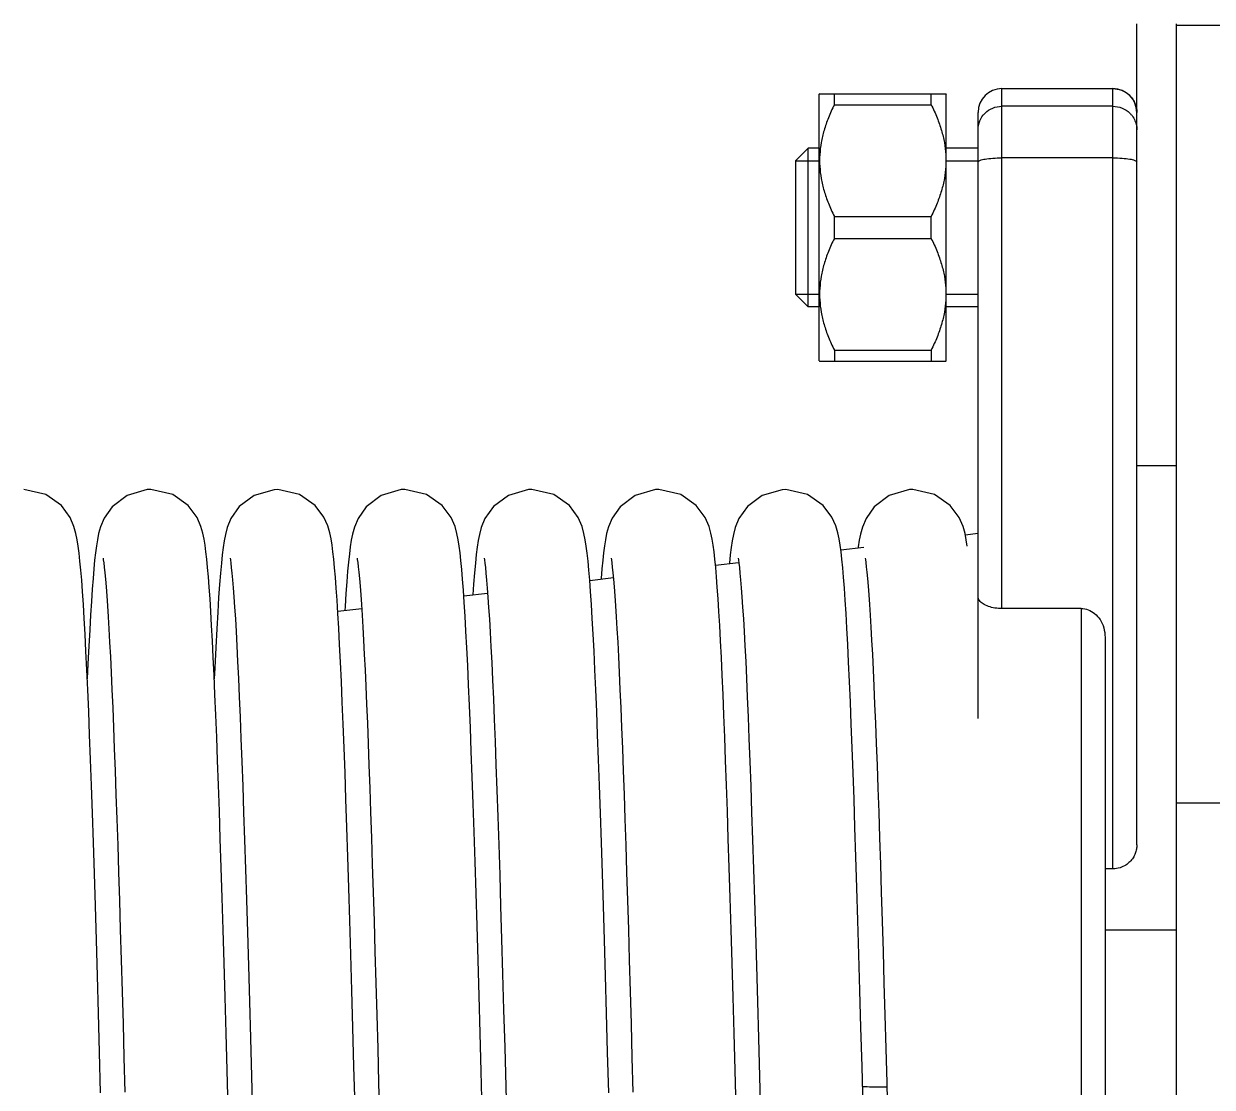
# Model space of a CAD drawing. Header units: millimetres. Extents: x 21899 to 38731, y -5425 to 3612.
# Drawn here: x 25060 to 25134.9, y 3197.6 to 3264.6 of the extents above; entities that cross this region are included whole.
import ezdxf

# ---------------------------------------------------------------- set-up
doc = ezdxf.new("R2010")
doc.units = ezdxf.units.MM

msp = doc.modelspace()

# ---------------------------------------------------------------- linework, layer by layer
at = {"color": 7, "linetype": 'Continuous'}
for p, q in [((25130.10988160016, 3212.866578492758), (25130.10988160016, 3264.585361659556)), ((25132.60988160016, 3114.000011230855), (25132.60988160016, 3264.585361659556)), ((25132.60988160016, 3264.500011230855), (25175.60988160016, 3264.500011230855)), ((25110.10988160016, 3260.15821430806), (25110.14234683425, 3260.19067954216)), ((25110.10988160016, 3243.35831273246), (25110.10988160016, 3260.158115883656)), ((25110.13110945336, 3260.179445334456), (25118.08865374696, 3260.179445334456)), ((25111.05988160016, 3259.487213825258), (25111.05988160016, 3260.179445334456)), ((25117.15988160016, 3259.487213825258), (25117.15988160016, 3260.179445334456)), ((25118.07741636605, 3260.19067954216), (25118.10988160016, 3260.15821430806)), ((25118.10988160016, 3243.35831273246), (25118.10988160016, 3260.158115883656)), ((25121.60988160016, 3260.500011230855), (25128.60988160016, 3260.500011230855)), ((25121.60988160016, 3260.499861160955), (25128.60988160016, 3260.499861160955)), ((25111.05988160016, 3259.487213825258), (25117.15988160016, 3259.487213825258)), ((25120.10988160016, 3220.829834865755), (25120.10988160016, 3259.000008472958)), ((25109.40988160016, 3256.758214308058), (25108.60988160016, 3255.958214308055)), ((25110.10988160016, 3256.758214308058), (25109.40988160016, 3256.758214308058)), ((25109.40988160016, 3246.758214308058), (25109.40988160016, 3256.758214308058)), ((25120.10988160016, 3256.758214308058), (25118.10988160016, 3256.758214308058)), ((25108.60988160016, 3255.958214308055), (25108.60988160016, 3247.558214308057)), ((25111.05988160016, 3252.450445817158), (25117.15988160016, 3252.450445817158)), ((25111.05988160016, 3251.065982798857), (25111.05988160016, 3252.450445817158)), ((25117.15988160016, 3251.065982798857), (25117.15988160016, 3252.450445817158)), ((25111.05988160016, 3251.065982798857), (25117.15988160016, 3251.065982798857)), ((25109.40988160016, 3246.758214308058), (25108.60988160016, 3247.558214308057)), ((25110.10988160016, 3246.758214308058), (25109.40988160016, 3246.758214308058)), ((25120.10988160016, 3246.758214308058), (25118.10988160016, 3246.758214308058)), ((25111.05988160016, 3244.029214790757), (25117.15988160016, 3244.029214790757)), ((25111.05988160016, 3244.029214790757), (25111.05988160016, 3243.336983281657)), ((25117.15988160016, 3244.029214790757), (25117.15988160016, 3243.336983281657)), ((25110.10988160016, 3243.358214308057), (25110.14234683425, 3243.325749073956)), ((25110.13110945336, 3243.336983281657), (25118.08865374696, 3243.336983281657)), ((25118.07741636605, 3243.325749073956), (25118.10988160016, 3243.358214308057)), ((25130.10988160016, 3236.758214308058), (25132.60988160016, 3236.758214308058)), ((25119.30529462846, 3232.401890868459), (25120.10988160016, 3232.500011230855)), ((25111.46479744816, 3231.445732675758), (25112.91121413576, 3231.62212495476)), ((25119.43252895625, 3231.691052101858), (25119.36950041236, 3232.086589845458)), ((25103.57031146876, 3230.482990483157), (25105.02884977795, 3230.660861008655)), ((25080.34890243346, 3229.444973564459), (25080.29502458796, 3228.704147565757)), ((25095.65343810126, 3229.517518121258), (25097.14597560395, 3229.699534889856)), ((25079.74113016996, 3228.285626158657), (25079.68890922176, 3229.045676955458)), ((25087.72288549936, 3228.550377560059), (25089.22148141706, 3228.73313315976)), ((25088.33731579116, 3229.292476462357), (25088.28966182595, 3228.619496624258)), ((25079.78506890166, 3227.582351145757), (25081.28866590776, 3227.765716634258)), ((25126.60988160016, 3227.753962001058), (25121.60988160016, 3227.753962001058)), ((25128.10988160016, 3225.954142746257), (25128.10988160016, 3135.062839861559)), ((25136.60988160016, 3215.500011230855), (25132.60988160016, 3215.500011230855)), ((25128.60988160016, 3211.363762012559), (25128.10988160016, 3211.363762012559)), ((25132.60988160016, 3207.500011230855), (25128.10988160016, 3207.500011230855))]:
    msp.add_line(p, q, dxfattribs=at)
at = {"color": 9, "linetype": 'Continuous'}
for p, q in [((25121.60988160016, 3227.753962001058), (25121.60988160016, 3260.500011230855)), ((25128.60988160016, 3211.363762012559), (25128.60988160016, 3260.500011230855)), ((25128.60988160016, 3259.391698413456), (25121.60988160016, 3259.391698413456)), ((25128.60988160016, 3256.136554281955), (25121.60988160016, 3256.136554281955)), ((25126.60988160016, 3227.753962001058), (25126.60988160016, 3133.339468665959))]:
    msp.add_line(p, q, dxfattribs=at)
at = {"color": 2, "linetype": 'Continuous'}
for p, q in [((25108.60988160016, 3255.958214308055), (25110.10988160016, 3255.958214308055)), ((25118.10988160016, 3255.958214308055), (25120.10988160016, 3255.958214308055)), ((25108.60988160016, 3247.558214308057), (25110.10988160016, 3247.558214308057)), ((25118.10988160016, 3247.558214308057), (25120.10988160016, 3247.558214308057))]:
    msp.add_line(p, q, dxfattribs=at)
at = {"color": 7, "linetype": 'Continuous'}
for points in [[(25063.65180460026, 3229.539628395058), (25063.59881255246, 3230.178674138755), (25063.54549926956, 3230.743393870158), (25063.49109131426, 3231.240684530858), (25063.43398043176, 3231.680899069455), (25063.37045231266, 3232.081237629456), (25063.29063537456, 3232.474039982357), (25063.16643565155, 3232.917974886856), (25062.92571624226, 3233.483014666257), (25062.37105475405, 3234.234529745157), (25061.38890927026, 3234.929743291257), (25060.00402930655, 3235.250011230259)], [(25068.00402574996, 3235.250011230757), (25067.78514956396, 3235.241981524458), (25066.50695080666, 3234.874134303558), (25065.56840935716, 3234.162968682558), (25065.05895799276, 3233.438418365855), (25064.83617794966, 3232.90158401386), (25064.71738858896, 3232.473946399659), (25064.63843678566, 3232.085980158859), (25064.57635553906, 3231.696896273657), (25064.52077254646, 3231.272666285658), (25064.46798095706, 3230.796609557558), (25064.41630260736, 3230.258042264857), (25064.36491088985, 3229.649517641457), (25064.31337694036, 3228.965565660255)], [(25071.68560013115, 3229.091285862858), (25071.63530942606, 3229.746910297756), (25071.58478557046, 3230.334810160257), (25071.53352625486, 3230.859583447058), (25071.48088090056, 3231.325374437758), (25071.42531906666, 3231.740755754257), (25071.36322412106, 3232.121436568857), (25071.28542283206, 3232.496197881057), (25071.16547326196, 3232.920855611155), (25070.92300488336, 3233.488082850257), (25070.36590204766, 3234.239737997257), (25069.38440250455, 3234.931873074856), (25068.00402938186, 3235.250011230259)], [(25076.00402477116, 3235.250011230855), (25075.78240549736, 3235.24177974536), (25074.52141048876, 3234.881585828458), (25073.58006352026, 3234.175432064359), (25073.05034672076, 3233.421560950759), (25072.81986645756, 3232.850981371259), (25072.70469765706, 3232.418384564658), (25072.62736083346, 3232.022562998758), (25072.56358692436, 3231.606122961457), (25072.50508945576, 3231.138891599359), (25072.44857348756, 3230.602895514356), (25072.39233524396, 3229.983360409657), (25072.33557427326, 3229.269232328756)], [(25079.68890922176, 3229.045676955458), (25079.63708029836, 3229.725019870559), (25079.58536951826, 3230.32841832866), (25079.53331772645, 3230.861572920156), (25079.48004723286, 3231.332171573456), (25079.42373394305, 3231.751521707858), (25079.36002519596, 3232.138905248059), (25079.27728289006, 3232.530061768957), (25079.15063883996, 3232.964407525458), (25078.90858817346, 3233.514677702256), (25078.35111171466, 3234.254562530958), (25077.37004118266, 3234.938607177857), (25076.00402952506, 3235.250011230157)], [(25084.00402554996, 3235.250011230757), (25083.78435461176, 3235.241923325259), (25082.51018660046, 3234.875809229656), (25081.57094214726, 3234.165688240559), (25081.05632489605, 3233.433288829558), (25080.82976943876, 3232.881955744258), (25080.71081960436, 3232.445477391557), (25080.63256091166, 3232.052643003757), (25080.56898649425, 3231.644981379257), (25080.51138809506, 3231.193384191858), (25080.45642276906, 3230.682471699256), (25080.40254744836, 3230.102342076556), (25080.34890243346, 3229.444973564459)], [(25087.64718004496, 3229.598505424357), (25087.59513090236, 3230.220180330958), (25087.54265471396, 3230.771348022758), (25087.48899898295, 3231.258257228859), (25087.43252895625, 3231.691052101858), (25087.36950041236, 3232.086589845458), (25087.29037859976, 3232.475140330556), (25087.16589522456, 3232.919593398656), (25086.91856864365, 3233.496329413159), (25086.35126119276, 3234.254413628056), (25085.36870747036, 3234.939228503157), (25084.00402971916, 3235.250011230157)], [(25092.00402383956, 3235.250011230855), (25091.78604527625, 3235.242046850355), (25090.52729430606, 3234.884593550658), (25089.58593924826, 3234.181667548255), (25089.05388724276, 3233.428520471556), (25088.82187031746, 3232.857313527456), (25088.70612529656, 3232.424751907958), (25088.62863903506, 3232.030007570458), (25088.56487344726, 3231.615444821357), (25088.50644507616, 3231.150707024557), (25088.45002408315, 3230.617727859259), (25088.39390884836, 3230.00188270666), (25088.33731579116, 3229.292476462357)], [(25095.65180460026, 3229.539628394959), (25095.59881255246, 3230.178674138657), (25095.54549926956, 3230.743393870056), (25095.49109131435, 3231.240684530858), (25095.43398043176, 3231.680899069455), (25095.37045231266, 3232.081237629456), (25095.29063537456, 3232.474039982357), (25095.16643565155, 3232.917974886856), (25094.92571624226, 3233.483014666257), (25094.37105475405, 3234.234529745059), (25093.38890927026, 3234.929743291257), (25092.00402930655, 3235.250011230259)], [(25100.00402574996, 3235.250011230757), (25099.78514956396, 3235.241981524458), (25098.50695080656, 3234.874134303456), (25097.56840935716, 3234.162968682558), (25097.05895799276, 3233.438418365855), (25096.83617794966, 3232.90158401386), (25096.71738858896, 3232.473946399659), (25096.63843678566, 3232.085980158758), (25096.57635553916, 3231.696896273657), (25096.52077254646, 3231.272666285658), (25096.46798095706, 3230.796609557558), (25096.41630260736, 3230.258042264857), (25096.36491088985, 3229.649517641457), (25096.36147097965, 3229.603863594257)], [(25103.68560013115, 3229.09128586296), (25103.63530942606, 3229.746910297858), (25103.58478557046, 3230.334810160257), (25103.53352625486, 3230.859583447156), (25103.48088090056, 3231.325374437758), (25103.42531906666, 3231.740755754356), (25103.36322412106, 3232.121436568857), (25103.28542283206, 3232.496197881057), (25103.16547326196, 3232.920855611155), (25102.92300488336, 3233.488082850257), (25102.36590204776, 3234.239737997159), (25101.38440250466, 3234.931873074758), (25100.00402938186, 3235.250011230259)], [(25108.00402477116, 3235.250011230855), (25107.78240549736, 3235.24177974536), (25106.52141048876, 3234.88158582856), (25105.58006352036, 3234.175432064359), (25105.05034672076, 3233.421560950759), (25104.81986645756, 3232.850981371357), (25104.70469765706, 3232.418384564658), (25104.62736083346, 3232.022562998758), (25104.56358692436, 3231.606122961457), (25104.50508945576, 3231.138891599359), (25104.44857348756, 3230.602895514356), (25104.44739857066, 3230.589952324859)], [(25111.68890922176, 3229.045676955458), (25111.63708029846, 3229.725019870559), (25111.58536951826, 3230.32841832866), (25111.53331772645, 3230.861572920156), (25111.48004723286, 3231.332171573456), (25111.42373394305, 3231.751521707858), (25111.36002519596, 3232.138905248059), (25111.27728289006, 3232.530061768957), (25111.15063883996, 3232.964407525458), (25110.90858817346, 3233.514677702256), (25110.35111171466, 3234.254562530958), (25109.37004118276, 3234.938607177857), (25108.00402952506, 3235.250011230157)], [(25116.00402554996, 3235.250011230757), (25115.78435461176, 3235.241923325259), (25114.51018660046, 3234.875809229656), (25113.57094214726, 3234.165688240559), (25113.05632489605, 3233.433288829558), (25112.82976943876, 3232.881955744258), (25112.71081960436, 3232.445477391557), (25112.63256091166, 3232.052643003757), (25112.56898649425, 3231.644981379257), (25112.56061808856, 3231.579369339255)], [(25119.36950041236, 3232.086589845458), (25119.29037859976, 3232.475140330556), (25119.16589522456, 3232.919593398656), (25118.91856864365, 3233.496329413159), (25118.35126119276, 3234.254413628056), (25117.36870747036, 3234.939228503157), (25116.00402971916, 3235.250011230157)], [(25064.99641931836, 3230.92589643156), (25065.01431632956, 3230.824249523357), (25065.04209726366, 3230.633407289155), (25065.07572528475, 3230.360989819757), (25065.11280176096, 3230.014035671858), (25065.15202466225, 3229.597279375055), (25065.19282061126, 3229.111905078156), (25065.23487296006, 3228.557940185357), (25065.27800479346, 3227.934648007958), (25065.32211789176, 3227.240783311358), (25065.36716059096, 3226.47474761316), (25065.41311001646, 3225.634688757957), (25065.45996180476, 3224.718569494056), (25065.50772392256, 3223.724218546358), (25065.55641256206, 3222.649377840258), (25065.60602035986, 3221.49244219016), (25065.65649029156, 3220.253290442157), (25065.70776268566, 3218.932370279057), (25065.75977995255, 3217.530595787357), (25065.81248610796, 3216.04935531316), (25065.86582641976, 3214.490514315155), (25065.91974714406, 3212.856413296955), (25065.97419532455, 3211.149860902755), (25066.02912598765, 3209.373881147258), (25066.08455889506, 3207.529746239859), (25066.14054740726, 3205.617759748358), (25066.19714550396, 3203.638307526857), (25066.25440743566, 3201.591907505157), (25066.31238767066, 3199.47925329076), (25066.37114085586, 3197.30126059246)], [(25072.99669499106, 3230.92453026116), (25073.01535061086, 3230.817781482256), (25073.04363360046, 3230.62189835676), (25073.07773560936, 3230.343394679359), (25073.11532956546, 3229.988690038157), (25073.15518115616, 3229.561589496159), (25073.19676762845, 3229.062202336758), (25073.23981422836, 3228.489339741758), (25073.28418314135, 3227.840872529057), (25073.32981366316, 3227.11398598706), (25073.37669085846, 3226.305334155055), (25073.42482824156, 3225.411141058557), (25073.47423950396, 3224.427649326659), (25073.52487511696, 3223.352556609556), (25073.57667411186, 3222.184278741755), (25073.62958095556, 3220.921651583958), (25073.68354411155, 3219.563966911956), (25073.73851503496, 3218.111003129059), (25073.79445386276, 3216.562870025758), (25073.85136587326, 3214.918901908859), (25073.90927570016, 3213.178205447257), (25073.96820907706, 3211.340166407455), (25074.02819254505, 3209.404497944859), (25074.08925328316, 3207.371289721657), (25074.15141898335, 3205.241059517859), (25074.21471776006, 3203.014807351658), (25074.27917808286, 3200.694072040656), (25074.34482749806, 3198.281035734057), (25074.41164124476, 3195.780526008959)], [(25080.99568183836, 3230.929489793558), (25080.99657302056, 3230.925135667057), (25081.01277392785, 3230.833792250258), (25081.03978330576, 3230.650563429459), (25081.07278831286, 3230.386437510457), (25081.10934162276, 3230.048385690257), (25081.14809662786, 3229.641250646757), (25081.18844629546, 3229.166428240358), (25081.23005366336, 3228.624141858458), (25081.27272448616, 3228.013906532957), (25081.31634556716, 3227.334775651758), (25081.36085164496, 3226.585497632557), (25081.40620708156, 3225.764615733955), (25081.45239526455, 3224.870535940758), (25081.49941222856, 3223.901576497658), (25081.54726268626, 3222.856006840357), (25081.59595125545, 3221.732228060857), (25081.64545946006, 3220.529371221055), (25081.69576561466, 3219.246940129658), (25081.74685026666, 3217.884700373259), (25081.79869561516, 3216.442699118059), (25081.85128513286, 3214.921281866656), (25081.90460328826, 3213.321107603158), (25081.95863533986, 3211.643162386157), (25082.01336717856, 3209.888771502956), (25082.06878489016, 3208.059620678359), (25082.12487459276, 3206.157768872057), (25082.18162273685, 3204.18564391556), (25082.23901603076, 3202.146048353858), (25082.29704139906, 3200.042162685157), (25082.35568594996, 3197.877546583157), (25082.41493695076, 3195.656138023158)], [(25088.99681007816, 3230.923956697756), (25089.01573319746, 3230.815375108759), (25089.04419834356, 3230.617644245358), (25089.07845954076, 3230.337023584259), (25089.11620697066, 3229.979843090259), (25089.15622503676, 3229.549717019658), (25089.19800812156, 3229.046482604557), (25089.24129764875, 3228.468602549656), (25089.28597104476, 3227.813527392056), (25089.33198230706, 3227.077949197457), (25089.37933090056, 3226.257955015259), (25089.42804316166, 3225.349155416858), (25089.47810638096, 3224.347925315058), (25089.52944421615, 3223.252261079659), (25089.58198281826, 3222.060713289058), (25089.63565378526, 3220.772339623658), (25089.69039274106, 3219.386740812355), (25089.74614092386, 3217.904019581758), (25089.80288326886, 3216.323683325856), (25089.86063977566, 3214.644654381958), (25089.91943275006, 3212.866105446759), (25089.97928554076, 3210.987530706356), (25090.04022230925, 3209.008794646157), (25090.10226786116, 3206.930183130957), (25090.16544752446, 3204.752456805058), (25090.22978705936, 3202.47690677426), (25090.29531250756, 3200.105415598657), (25090.36201747456, 3197.641735161858), (25090.42981393325, 3195.093509641458)], [(25096.99641931836, 3230.92589643156), (25097.01431632956, 3230.824249523357), (25097.04209726366, 3230.633407289155), (25097.07572528475, 3230.360989819757), (25097.11280176096, 3230.014035671858), (25097.15202466225, 3229.597279375055), (25097.19282061126, 3229.111905078156), (25097.23487296006, 3228.557940185357), (25097.27800479346, 3227.934648008057), (25097.32211789176, 3227.240783311358), (25097.36716059096, 3226.474747613258), (25097.41311001646, 3225.634688758058), (25097.45996180476, 3224.718569494056), (25097.50772392256, 3223.724218546457), (25097.55641256206, 3222.649377840258), (25097.60602035986, 3221.492442190258), (25097.65649029156, 3220.253290442255), (25097.70776268566, 3218.932370279159), (25097.75977995255, 3217.530595787459), (25097.81248610796, 3216.049355313258), (25097.86582641976, 3214.490514315257), (25097.91974714406, 3212.856413296955), (25097.97419532455, 3211.149860902755), (25098.02912598765, 3209.373881147258), (25098.08455889506, 3207.529746239859), (25098.14054740726, 3205.617759748358), (25098.19714550396, 3203.638307526857), (25098.25440743566, 3201.591907505055), (25098.31238767066, 3199.479253290658), (25098.37114085586, 3197.30126059246)], [(25104.99669499106, 3230.92453026116), (25105.01535061086, 3230.817781482256), (25105.04363360046, 3230.62189835676), (25105.07773560936, 3230.343394679359), (25105.11532956546, 3229.988690038157), (25105.15518115616, 3229.561589496159), (25105.19676762845, 3229.062202336758), (25105.23981422836, 3228.489339741758), (25105.28418314135, 3227.840872529057), (25105.32981366316, 3227.11398598706), (25105.37669085846, 3226.305334155055), (25105.42482824156, 3225.411141058656), (25105.47423950396, 3224.427649326757), (25105.52487511696, 3223.352556609658), (25105.57667411186, 3222.184278741857), (25105.62958095556, 3220.92165158406), (25105.68354411155, 3219.563966911956), (25105.73851503496, 3218.111003129059), (25105.79445386276, 3216.562870025857), (25105.85136587326, 3214.918901908859), (25105.90927570016, 3213.178205447359), (25105.96820907706, 3211.340166407455), (25106.02819254505, 3209.404497944957), (25106.08925328316, 3207.371289721756), (25106.15141898335, 3205.241059517859), (25106.21471776006, 3203.014807351756), (25106.27917808286, 3200.694072040656), (25106.34482749806, 3198.281035734057), (25106.41164124476, 3195.780526008959)], [(25112.99568183836, 3230.929489793558), (25112.99657302056, 3230.925135667057), (25113.01277392785, 3230.833792250258), (25113.03978330576, 3230.650563429459), (25113.07278831286, 3230.386437510457), (25113.10934162276, 3230.048385690257), (25113.14809662786, 3229.641250646757), (25113.18844629546, 3229.166428240358), (25113.23005366336, 3228.624141858458), (25113.27272448616, 3228.013906532957), (25113.31634556716, 3227.334775651758), (25113.36085164496, 3226.585497632557), (25113.40620708156, 3225.764615733955), (25113.45239526455, 3224.870535940758), (25113.49941222856, 3223.901576497658), (25113.54726268626, 3222.856006840357), (25113.59595125545, 3221.732228060857), (25113.64545946006, 3220.529371221055), (25113.69576561466, 3219.246940129658), (25113.74685026666, 3217.884700373259), (25113.79869561516, 3216.442699118059), (25113.85128513286, 3214.921281866656), (25113.90460328826, 3213.321107603158), (25113.95863533986, 3211.643162386157), (25114.01336717856, 3209.888771502956), (25114.06878489016, 3208.059620678359), (25114.12487459276, 3206.157768872057), (25114.18162273685, 3204.18564391556), (25114.23901603076, 3202.146048353858), (25114.29704139906, 3200.042162685157), (25114.35568594996, 3197.877546583157)], [(25064.84622981096, 3197.251945438959), (25064.77720870156, 3199.811299121058), (25064.70952922026, 3202.270445313858), (25064.64318335376, 3204.625913190859), (25064.57809082546, 3206.877556721556), (25064.51417013946, 3209.025777597857), (25064.45133930986, 3211.071392056059), (25064.38951574246, 3213.015537239957), (25064.32861606756, 3214.859587014857), (25064.26855589935, 3216.605076865955), (25064.20924949126, 3218.253637577356), (25064.15061117886, 3219.80688729346), (25064.09260660836, 3221.265124976955), (25064.03525360936, 3222.627623211058), (25063.97856742705, 3223.894162551456), (25063.92255629586, 3225.065096986658), (25063.86721827406, 3226.141357966058), (25063.81253619776, 3227.12446569006), (25063.75846937176, 3228.016554275458), (25063.70493936116, 3228.820422173056), (25063.65180460026, 3229.539628395058)], [(25088.87770424216, 3196.069616973957), (25088.81038343746, 3198.587188500558), (25088.74415879005, 3201.018854430658), (25088.67899246525, 3203.361772520358), (25088.61484668255, 3205.613694351356), (25088.55168332436, 3207.772919012255), (25088.48946387185, 3209.838236531759), (25088.42814931656, 3211.808874400358), (25088.36770003706, 3213.684447411659), (25088.30807562916, 3215.464911027855), (25088.24923466956, 3217.150518477159), (25088.19113586956, 3218.741742031059), (25088.13376131745, 3220.238645084857), (25088.07710793416, 3221.641211994858), (25088.02116934546, 3222.949839298257), (25087.96593430405, 3224.16533028266), (25087.91138466276, 3225.288886634058), (25087.85749222506, 3226.322106408057), (25087.80421371376, 3227.266992278757), (25087.75148246346, 3228.125976642055), (25087.69919417475, 3228.901975018558), (25087.64718004496, 3229.598505424357)], [(25096.84622981105, 3197.251945438158), (25096.77720870156, 3199.811299120258), (25096.70952922026, 3202.270445313159), (25096.64318335386, 3204.625913190255), (25096.57809082546, 3206.87755672096), (25096.51417013956, 3209.025777597359), (25096.45133930986, 3211.071392055557), (25096.38951574246, 3213.015537239557), (25096.32861606756, 3214.859587014456), (25096.26855589935, 3216.605076865657), (25096.20924949126, 3218.253637577058), (25096.15061117886, 3219.806887293158), (25096.09260660836, 3221.265124976759), (25096.03525360946, 3222.627623210858), (25095.97856742705, 3223.89416255126), (25095.92255629586, 3225.065096986458), (25095.86721827406, 3226.141357965957), (25095.81253619776, 3227.124465689958), (25095.75846937176, 3228.016554275357), (25095.70493936116, 3228.820422172957), (25095.65180460026, 3229.539628394959)], [(25064.31337694036, 3228.965565660255), (25064.26143444546, 3228.20146624466), (25064.20891548306, 3227.353119103456), (25064.15572153056, 3226.41711569496), (25064.10179144406, 3225.390558362556), (25064.04708748966, 3224.271015809856), (25064.00394997406, 3223.327040317956)], [(25072.87260944746, 3196.261599636458), (25072.80789899586, 3198.679259552955), (25072.74420398316, 3201.017211709055), (25072.68149578466, 3203.272759841755), (25072.61974306086, 3205.443830491258), (25072.55891411986, 3207.528834694756), (25072.49897692886, 3209.526619852357), (25072.43989904606, 3211.436426127359), (25072.38164752636, 3213.257845271859), (25072.32418879356, 3214.990782051958), (25072.26748846476, 3216.635418438058), (25072.21151110746, 3218.192180744256), (25072.15621994346, 3219.661708824657), (25072.10159228276, 3221.04443754736), (25072.04761542006, 3222.340758674258), (25071.99427313226, 3223.551365748659), (25071.94154413886, 3224.67724828286), (25071.88939999326, 3225.719686658358), (25071.83780180056, 3226.680254347259), (25071.78669496526, 3227.560831427458), (25071.73600050556, 3228.363636084759), (25071.68560013115, 3229.091285862858)], [(25072.33557427326, 3229.269232328756), (25072.27787664126, 3228.451432284157), (25072.21902330046, 3227.522275723557), (25072.15892204936, 3226.475595116455), (25072.09754900586, 3225.306531984657), (25072.03491598506, 3224.011380808159), (25072.00418967305, 3223.326309137057)], [(25080.29502458796, 3228.704147565757), (25080.24065061356, 3227.874809021858), (25080.22640974126, 3227.636173199357)], [(25104.87260944735, 3196.261599637957), (25104.80789899576, 3198.679259554359), (25104.74420398316, 3201.017211710358), (25104.68149578466, 3203.272759842956), (25104.61974306086, 3205.443830492259), (25104.55891411976, 3207.528834695757), (25104.49897692886, 3209.526619853255), (25104.43989904606, 3211.436426128057), (25104.38164752636, 3213.257845272557), (25104.32418879356, 3214.990782052657), (25104.26748846476, 3216.635418438556), (25104.21151110746, 3218.192180744758), (25104.15621994346, 3219.661708825057), (25104.10159228276, 3221.04443754776), (25104.04761542006, 3222.34075867456), (25103.99427313226, 3223.551365748855), (25103.94154413886, 3224.677248283057), (25103.88939999326, 3225.719686658558), (25103.83780180056, 3226.680254347455), (25103.78669496526, 3227.56083142756), (25103.73600050556, 3228.363636084858), (25103.68560013115, 3229.09128586296)], [(25112.86985134106, 3196.365436522057), (25112.80165451996, 3198.910394493956), (25112.73479009646, 3201.358879011059), (25112.66922910516, 3203.70814885186), (25112.60489118586, 3205.95799412176), (25112.54169554215, 3208.108707476858), (25112.47956096106, 3210.160981466259), (25112.41840571766, 3212.115818286158), (25112.35814743976, 3213.974448383859), (25112.29870291476, 3215.738257533056), (25112.23998781536, 3217.408722042455), (25112.18191980396, 3218.987258982957), (25112.12447526336, 3220.47375566906), (25112.06767770526, 3221.867200219756), (25112.01154824196, 3223.167101802857), (25111.95610273616, 3224.373529190059), (25111.90134960636, 3225.48711138386), (25111.84728643136, 3226.509041714158), (25111.79389454826, 3227.441089518259), (25111.74113016996, 3228.285626158558), (25111.68890922176, 3229.045676955458)], [(25080.86985134096, 3196.365436522457), (25080.80165451996, 3198.910394494356), (25080.73479009646, 3201.358879011357), (25080.66922910516, 3203.708148852158), (25080.60489118586, 3205.957994122058), (25080.54169554215, 3208.108707477058), (25080.47956096096, 3210.160981466455), (25080.41840571766, 3212.115818286358), (25080.35814743976, 3213.974448384055), (25080.29870291476, 3215.738257533259), (25080.23998781536, 3217.408722042557), (25080.18191980396, 3218.987258983056), (25080.12447526336, 3220.473755669158), (25080.06767770526, 3221.867200219858), (25080.01154824186, 3223.167101802959), (25079.95610273616, 3224.373529190059), (25079.90134960636, 3225.487111383958), (25079.84728643136, 3226.509041714158), (25079.79389454826, 3227.441089518259), (25079.74113016996, 3228.285626158657)], [(25114.35568594996, 3197.877546583157), (25114.41493695076, 3195.656138023158), (25114.47478180825, 3193.382250239658), (25114.53520805506, 3191.060566447657), (25114.59620333856, 3188.696132274956), (25114.65775541536, 3186.294345856855), (25114.71985214736, 3183.860945562556), (25114.78248150226, 3181.40199533126), (25114.84563155736, 3178.923867611957), (25114.87311941716, 3177.847129608257)]]:
    msp.add_lwpolyline(points, dxfattribs=at)
for centre, start, end in [((25121.60988160016, 3259.000011230855), 90, 179.9999999578949), ((25128.60988160016, 3259.000011230855), 3.960375800483468e-08, 90)]:
    msp.add_arc(centre, 1.5, start, end, dxfattribs=at)
for points, start_tangent, end_tangent in [([(25128.60988160016, 3260.499861160959), (25129.13752492096, 3260.403954868056)], (1, 0), (0.9364135803803713, -0.3508982850901582)), ([(25129.13752492096, 3260.403954868056), (25129.18390730285, 3260.385680448559), (25129.28920361046, 3260.337226082658)], (0.9364135804373277, -0.3508982849381636), (0.8914572299996175, -0.4531048521936277)), ([(25129.28920361046, 3260.337226082658), (25129.60251981155, 3260.124414244357)], (0.8914572299522658, -0.4531048522867895), (0.7498989735522216, -0.6615523633585816)), ([(25129.60251981155, 3260.124414244357), (25129.67054239966, 3260.060521544958), (25129.73443538616, 3259.992498731455)], (0.7498989734281961, -0.6615523634991697), (0.6615527057141278, -0.7498986715299052)), ([(25111.05988160016, 3259.487213825258), (25110.68592814116, 3258.659407757059), (25110.41250416035, 3257.869850749255), (25110.23219705076, 3257.102208169257), (25110.14232721366, 3256.34533382866), (25110.14236648926, 3255.591666655957), (25110.23229486576, 3254.834899972557), (25110.41261242746, 3254.067437202855), (25110.68596279286, 3253.278165185257), (25111.05988160016, 3252.450445817158)], (-0.4484504400608488, -0.8938076990098213), (0.4484504400608488, -0.8938076990098213)), ([(25117.15988160016, 3259.487213825258), (25117.53383505926, 3258.659407757059), (25117.80725903995, 3257.869850749255), (25117.98756614956, 3257.102208169257), (25118.07743598676, 3256.34533382866), (25118.07739671116, 3255.591666655957), (25117.98746833466, 3254.834899972557), (25117.80715077286, 3254.067437202855), (25117.53380040746, 3253.278165185257), (25117.15988160016, 3252.450445817158)], (0.4484504400608488, -0.8938076990098213), (-0.4484504400608488, -0.8938076990098213)), ([(25129.73443538616, 3259.992498731455), (25129.94699082356, 3259.679686963358)], (0.6615527056193349, -0.7498986716135304), (0.4534425794172288, -0.8912854913951255)), ([(25129.94699082356, 3259.679686963358), (25129.99570116035, 3259.573887448558), (25130.01406043416, 3259.527278625956)], (0.4534425792390671, -0.8912854914857654), (0.350746543241504, -0.936470427938937)), ([(25130.01406043416, 3259.527278625956), (25130.10988160016, 3258.999864028559)], (0.3507465433539963, -0.9364704278968041), (0, -1)), ([(25111.05988160016, 3251.065982798857), (25110.68592814116, 3250.238176730658), (25110.41250416035, 3249.448619722858), (25110.23219705076, 3248.680977142856), (25110.14232721366, 3247.924102802255), (25110.14236648926, 3247.170435629556), (25110.23229486576, 3246.413668946156), (25110.41261242746, 3245.646206176458), (25110.68596279286, 3244.856934158855), (25111.05988160016, 3244.029214790757)], (-0.4484504400553896, -0.8938076990125602), (0.4484504400608488, -0.8938076990098213)), ([(25117.15988160016, 3251.065982798857), (25117.53383505926, 3250.238176730658), (25117.80725903995, 3249.448619722858), (25117.98756614956, 3248.680977142856), (25118.07743598676, 3247.924102802255), (25118.07739671116, 3247.170435629556), (25117.98746833466, 3246.413668946156), (25117.80715077286, 3245.646206176458), (25117.53380040746, 3244.856934158855), (25117.15988160016, 3244.029214790757)], (0.4484504400553896, -0.8938076990125602), (-0.4484504400608488, -0.8938076990098213)), ([(25121.60988160016, 3227.753962001058), (25121.17736714236, 3227.786786737259), (25120.76377772966, 3227.887736665059), (25120.42460467126, 3228.047892702358), (25120.19399323486, 3228.255190280255), (25120.10988160016, 3228.489610509358)], (-1, 0), (0, 1)), ([(25126.60988160016, 3227.753962001058), (25127.03991177186, 3227.678268834159), (25127.45294974626, 3227.441890216058), (25127.79349476936, 3227.056669131358), (25128.02551761616, 3226.541256900557), (25128.10988160016, 3225.937563449359)], (1, 0), (0, -1)), ([(25130.10988160016, 3212.866578492758), (25130.08566384765, 3212.59762190736), (25130.00886544186, 3212.324411578258), (25129.87471265496, 3212.058713154358), (25129.67775124995, 3211.811199216758), (25129.40925651396, 3211.594943629458), (25129.05583450786, 3211.431714093858), (25128.60988160016, 3211.363762012556)], (0, -1), (-1, 0)), ([(25112.83558666446, 3197.644114593757), (25113.42084693766, 3197.637669444459), (25114.36236037705, 3197.627304608257)], (0.999939352579409, -0.01101322673299422), (0.9999394351605584, -0.01100572627242179))]:
    msp.add_spline(points, degree=3, dxfattribs=dict(at, start_tangent=start_tangent, end_tangent=end_tangent))
at = {"color": 9, "linetype": 'Continuous'}
for points, start_tangent, end_tangent in [([(25120.40903590046, 3258.798976552858), (25120.54922141586, 3258.95856145136), (25121.03585644106, 3259.279129783557), (25121.60988160016, 3259.391698413459)], (0.6045981143983717, 0.7965306774167167), (1, 0)), ([(25128.60988160016, 3259.391698413459), (25129.18390675516, 3259.279129785256), (25129.67054177966, 3258.958561456158), (25129.81072727886, 3258.798976580558)], (1, 0), (0.6045981330448504, -0.7965306632633057)), ([(25120.10988160016, 3257.912876365455), (25120.22406229576, 3258.478797049156), (25120.40903590046, 3258.798976552858)], (0, 1), (0.604598114419489, 0.796530677400688)), ([(25129.81072727886, 3258.798976580558), (25129.99570090246, 3258.478797054358), (25130.10988160016, 3257.912876365455)], (0.6045981330910128, -0.7965306632282666), (0, -1)), ([(25120.10988160016, 3255.87841128316), (25120.22406223856, 3255.977198304859), (25120.54922128486, 3256.06094592196), (25121.03585632566, 3256.116904306156), (25121.60988160016, 3256.136554281959)], (0, 1), (1, 2.321146131776692e-09)), ([(25128.60988160016, 3256.136554281959), (25129.18390704706, 3256.116904292659), (25129.67054211176, 3256.060945886558), (25129.99570104756, 3255.977198267956), (25130.10988160016, 3255.87841128316)], (1, -4.964673660181168e-09), (0, -1))]:
    msp.add_spline(points, degree=3, dxfattribs=dict(at, start_tangent=start_tangent, end_tangent=end_tangent))

doc.saveas('drawing.dxf')
